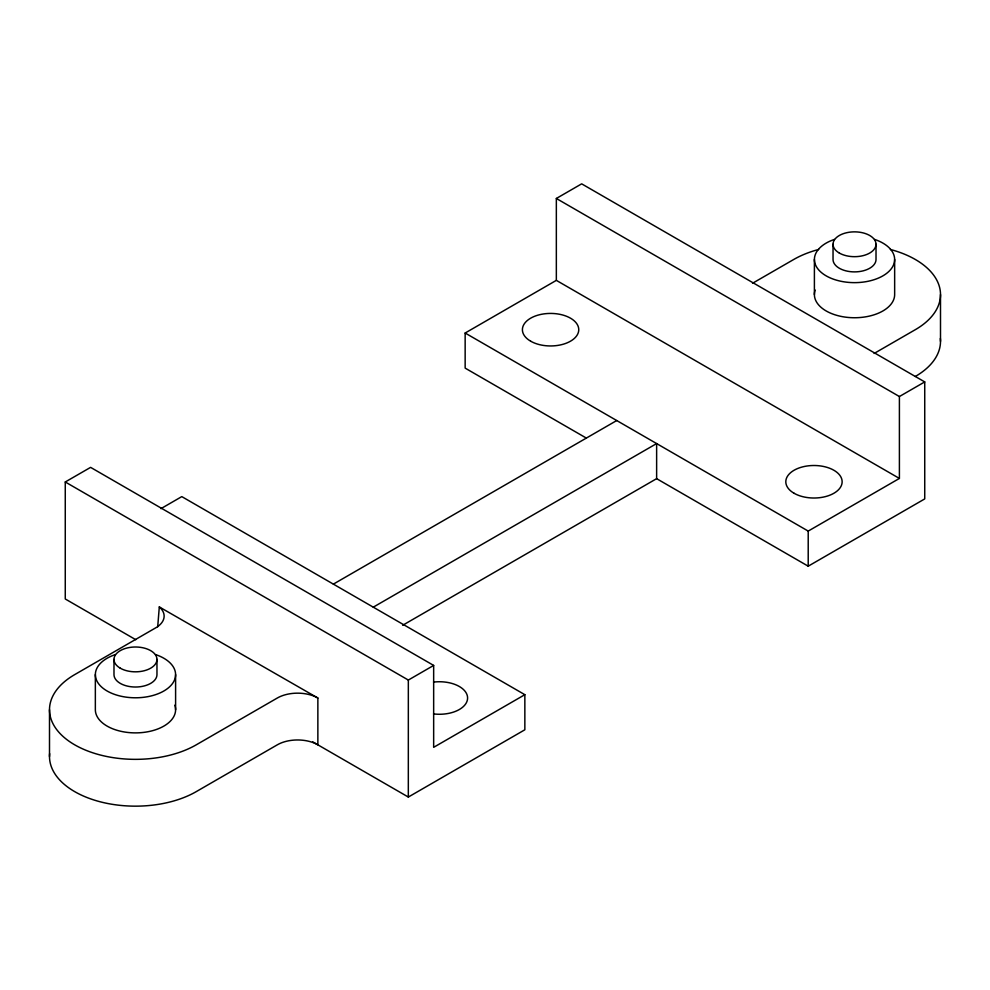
<?xml version="1.0" encoding="UTF-8"?>
<svg xmlns="http://www.w3.org/2000/svg" width="990" height="990" viewBox="0 0 990 990"><rect width="100%" height="100%" fill="white"/><g stroke="black" fill="none" stroke-linecap="round" stroke-linejoin="round"><path stroke-width="1.49" d="M156.965 659.414L156.965 674.623A21.495 12.412 0 0 1 135.482 687.023A21.495 12.412 0 0 1 113.986 674.623L113.986 659.414M175.601 709.719L175.601 674.623M317.864 698.012A28.661 16.545 0 0 0 277.324 698.012L196.268 744.814A85.982 49.636 0 0 1 74.683 744.814A85.982 49.636 0 0 1 74.683 674.623L155.739 627.821A28.661 16.545 0 0 0 159.303 606.932L317.864 698.012L317.864 744.814A28.661 16.545 0 0 0 277.324 744.814L196.268 791.616A85.982 49.636 0 0 1 100.287 801.813A85.982 49.636 0 0 1 49.648 753.65M408.325 797.049L408.338 680.056L433.657 665.429L433.657 747.326L524.849 694.683L524.849 729.779L408.325 797.049L312.791 741.894M402.67 625.284L656.63 478.665L808.211 566.181L924.734 498.911L924.734 381.917L899.403 396.532L899.403 478.43L556.343 280.368L465.151 333.024L465.151 368.119L586.154 437.976M556.343 280.368L556.343 198.47L581.662 183.843L924.734 381.917M808.211 566.181L808.211 531.086L465.151 333.024M876.014 244.27L876.014 259.479A21.495 12.412 0 0 1 854.519 271.891A21.495 12.412 0 0 1 833.035 259.479L833.035 244.27M940.5 341.377L940.5 294.575M157.707 626.781L159.303 606.932M135.779 639.701L65.266 598.987L65.266 481.982L90.597 467.367L433.657 665.429M160.949 508.65L181.789 496.609L524.849 694.683M752.536 283.264L793.732 259.479A85.982 49.636 0 0 1 818.656 249.468M333.37 584.125L616.733 420.54M373.267 607.167L656.63 443.57L656.63 478.665M874.12 353.467L915.317 329.682A85.982 49.636 0 0 0 890.394 249.468M808.211 531.086L899.403 478.43M556.343 198.47L899.403 396.532M65.266 481.982L408.338 680.056M894.651 259.479L894.651 294.575A40.12 23.166 0 0 1 850.583 317.629A40.12 23.166 0 0 1 815.178 290.058M814.399 259.479L814.399 294.575M95.349 674.623L95.349 709.719A40.12 23.166 0 0 0 139.417 732.773A40.12 23.166 0 0 0 174.822 705.189M49.5 709.719L49.5 756.521M433.558 682.098A28.166 16.261 0 0 1 467.589 698A28.166 16.261 0 0 1 433.558 713.914M155.541 654.563A40.12 23.166 0 0 1 166.209 689.51A40.12 23.166 0 0 1 104.742 689.51A40.12 23.166 0 0 1 115.409 654.563M874.591 239.419A40.12 23.166 0 0 1 885.258 274.366A40.12 23.166 0 0 1 823.791 274.366A40.12 23.166 0 0 1 834.459 239.419M940.351 338.506A85.982 49.636 0 0 1 915.317 376.472M530.665 341.191A28.166 16.261 0 0 0 577.789 333.902A28.166 16.261 0 0 0 543.287 313.978A28.166 16.261 0 0 0 530.665 341.191M794.054 493.255A28.166 16.261 0 0 0 841.178 485.966A28.166 16.261 0 0 0 806.677 466.055A28.166 16.261 0 0 0 794.054 493.255M120.273 668.188A21.495 12.412 0 0 0 156.234 662.619A21.495 12.412 0 0 0 129.913 647.423A21.495 12.412 0 0 0 120.273 668.188M839.322 253.044A21.495 12.412 0 0 0 875.284 247.475A21.495 12.412 0 0 0 848.962 232.279A21.495 12.412 0 0 0 839.322 253.044"/></g></svg>
